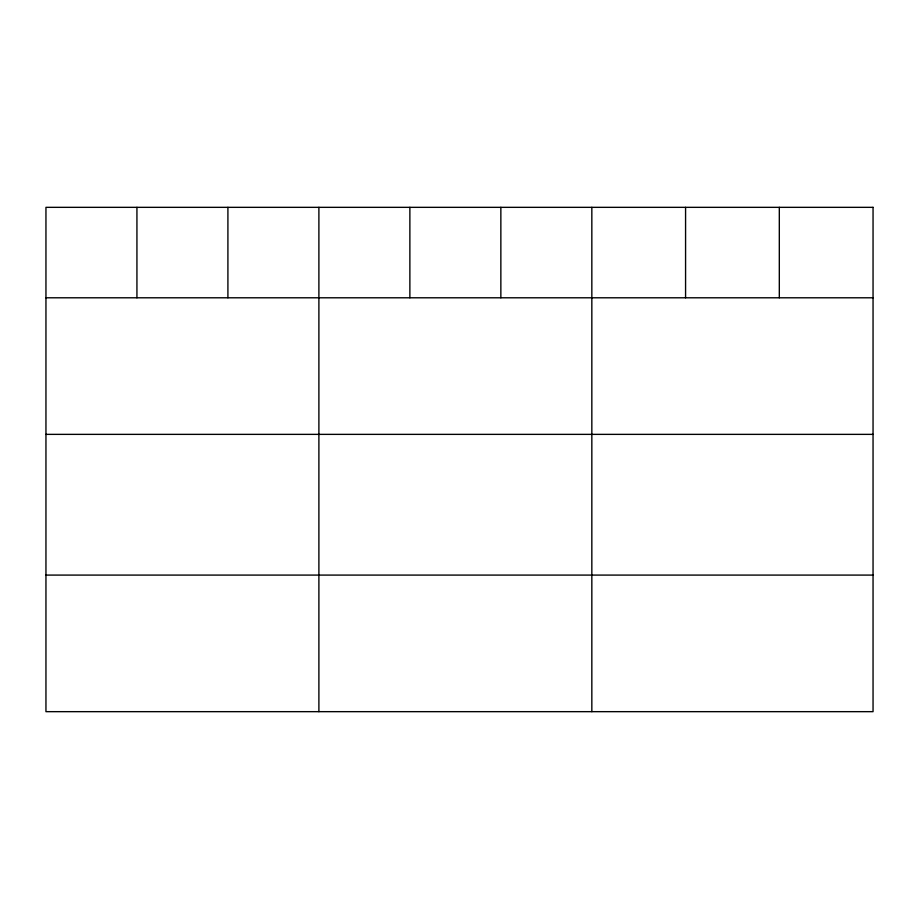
<?xml version="1.0" encoding="UTF-8"?>
<svg xmlns="http://www.w3.org/2000/svg" width="919" height="919" viewBox="0 0 919 919"><rect width="100%" height="100%" fill="white"/><g stroke="black" fill="none" stroke-linecap="round" stroke-linejoin="round"><path stroke-width="1.38" d="M45.95 297.79L873.05 297.79M45.95 434.365L873.05 434.365M45.95 575.087L873.05 575.087M779.312 207.338L779.312 297.79M685.574 207.338L685.574 297.79M591.836 207.338L591.836 711.662M500.855 207.338L500.855 297.79M409.874 207.338L409.874 297.79M318.893 207.338L318.893 711.662M227.912 207.338L227.912 297.79M136.931 207.338L136.931 297.79M873.05 207.338L45.95 207.338L45.95 711.662L873.05 711.662L873.05 207.338"/></g></svg>
